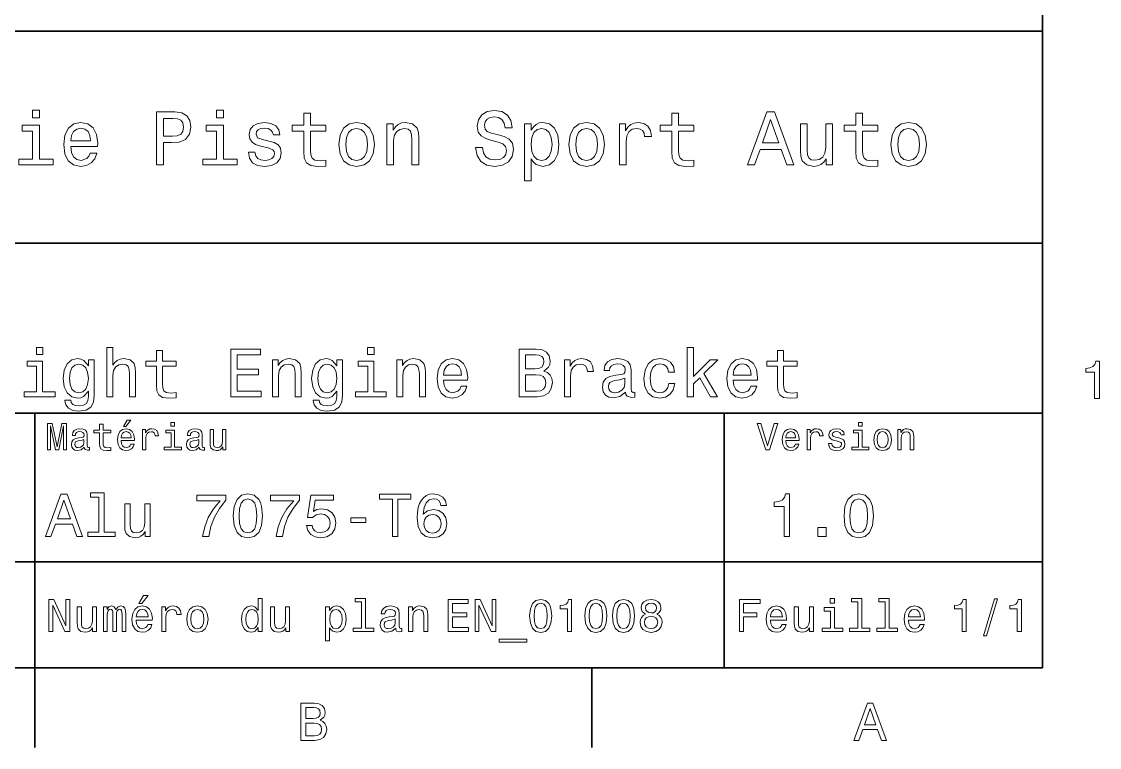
# Model space of a CAD drawing. Extents: x 0 to 420, y 0 to 297.
# Drawn here: x 313.7 to 415.4, y 2.5 to 70.9 of the extents above; entities that cross this region are included whole.
import ezdxf

# ---------------------------------------------------------------- set-up
doc = ezdxf.new("R2010")
doc.units = 0

msp = doc.modelspace()

# ---------------------------------------------------------------- linework, layer by layer
at = {"color": 7, "lineweight": 35}
for p, q in [((410, 10), (410, 287)), ((220, 70), (410, 70)), ((410, 70), (410, 10)), ((285, 50), (410, 50)), ((285, 34), (410, 34)), ((380, 10), (380, 34)), ((285, 20), (410, 20)), ((10, 10), (410, 10)), ((220, 10), (410, 10))]:
    msp.add_line(p, q, dxfattribs=at)
at = {"color": 7, "lineweight": 35, "ltscale": 0.35}
msp.add_line((315, 20), (315, 34), dxfattribs=at)
at = {"color": 7, "lineweight": 35, "ltscale": 0.25}
msp.add_line((315, 10), (315, 20), dxfattribs=at)
at = {"color": 7, "lineweight": 35, "ltscale": 0.1875}
for p, q in [((315, 10), (315, 2.5)), ((367.5, 10), (367.5, 2.5))]:
    msp.add_line(p, q, dxfattribs=at)
at = {"color": 7, "lineweight": 13}
for points in [[(315.439484, 62.554031), (314.76944, 62.554031), (314.76944, 61.833572), (315.439484, 61.833572)], [(326.462524, 57.381123), (327.125366, 57.381123), (327.125366, 59.492073), (327.860229, 59.492073), (328.602295, 59.528095), (329.193085, 59.780258), (329.574921, 60.270172), (329.70462, 60.940201), (329.60376, 61.559795), (329.315552, 62.013687), (328.840057, 62.287464), (328.19165, 62.381123), (326.462524, 62.381123)], [(332.788177, 62.554031), (332.118164, 62.554031), (332.118164, 61.833572), (332.788177, 61.833572)], [(340.353027, 60.579971), (340.353027, 58.64193), (340.39624, 58.015129), (340.597992, 57.582851), (341.001434, 57.330688), (341.685883, 57.244236), (342.43515, 57.280258), (342.43515, 57.827808), (341.887604, 57.78458), (341.390503, 57.842216), (341.123932, 58.022331), (341.008636, 58.324928), (340.98703, 58.75), (340.98703, 60.579971), (342.43515, 60.579971), (342.43515, 61.120316), (340.98703, 61.120316), (340.98703, 62.251438), (340.353027, 62.251438), (340.353027, 61.120316), (339.257935, 61.120316), (339.257935, 60.579971)], [(357.20462, 59.030979), (356.549011, 59.030979), (356.693085, 58.267288), (357.053314, 57.70533), (357.608063, 57.366714), (358.357361, 57.244236), (359.099426, 57.359509), (359.654175, 57.67651), (360.007202, 58.17363), (360.136902, 58.82925), (360.028809, 59.420029), (359.726227, 59.801872), (359.236328, 60.054031), (358.580688, 60.241352), (358.018738, 60.378242), (357.651306, 60.536743), (357.442383, 60.767288), (357.377533, 61.127522), (357.442383, 61.451729), (357.6297, 61.696686), (357.917877, 61.862389), (358.314117, 61.920029), (358.71759, 61.84798), (359.034576, 61.653458), (359.24353, 61.32925), (359.344391, 60.889767), (360, 60.889767), (360, 60.904179), (359.884735, 61.581409), (359.546112, 62.085732), (359.01297, 62.402737), (358.292511, 62.510807), (357.644104, 62.402737), (357.139771, 62.100143), (356.815552, 61.631844), (356.700287, 61.026657), (356.793945, 60.486309), (357.067719, 60.118874), (357.5, 59.873917), (358.09079, 59.6866), (358.674347, 59.520893), (359.113831, 59.362389), (359.380402, 59.131844), (359.47406, 58.757202), (359.387604, 58.375359), (359.164276, 58.087173), (358.825653, 57.907059), (358.386169, 57.849422), (357.896271, 57.928673), (357.521606, 58.159222), (357.283875, 58.533859)], [(375.050415, 60.579971), (375.050415, 58.64193), (375.093658, 58.015129), (375.29538, 57.582851), (375.698853, 57.330688), (376.383301, 57.244236), (377.132568, 57.280258), (377.132568, 57.827808), (376.585022, 57.78458), (376.087891, 57.842216), (375.82132, 58.022331), (375.706055, 58.324928), (375.684448, 58.75), (375.684448, 60.579971), (377.132568, 60.579971), (377.132568, 61.120316), (375.684448, 61.120316), (375.684448, 62.251438), (375.050415, 62.251438), (375.050415, 61.120316), (373.955322, 61.120316), (373.955322, 60.579971)], [(382.175781, 57.381123), (382.838623, 57.381123), (383.364563, 58.850864), (385.360229, 58.850864), (385.886169, 57.381123), (386.563416, 57.381123), (384.733429, 62.388329), (383.998566, 62.388329)], [(392.399109, 60.579971), (392.399109, 58.64193), (392.442352, 58.015129), (392.644073, 57.582851), (393.047546, 57.330688), (393.731995, 57.244236), (394.481262, 57.280258), (394.481262, 57.827808), (393.933716, 57.78458), (393.436584, 57.842216), (393.170013, 58.022331), (393.054749, 58.324928), (393.033142, 58.75), (393.033142, 60.579971), (394.481262, 60.579971), (394.481262, 61.120316), (393.033142, 61.120316), (393.033142, 62.251438), (392.399109, 62.251438), (392.399109, 61.120316), (391.304016, 61.120316), (391.304016, 60.579971)], [(315.417877, 57.914265), (315.417877, 61.120316), (313.789612, 61.120316), (313.789612, 60.579971), (314.783875, 60.579971), (314.783875, 57.914265), (313.48703, 57.914265), (313.48703, 57.381123), (316.729095, 57.381123), (316.729095, 57.914265)], [(318.371765, 59.131844), (320.907776, 59.131844), (320.914978, 59.427231), (320.799713, 60.255764), (320.482697, 60.875359), (319.978394, 61.25), (319.30835, 61.386887), (318.65274, 61.242794), (318.148407, 60.839336), (317.824219, 60.183716), (317.708923, 59.319164), (317.816986, 58.432995), (318.141205, 57.78458), (318.638336, 57.381123), (319.286743, 57.244236), (319.848694, 57.337894), (320.309784, 57.582851), (320.648407, 57.971901), (320.842926, 58.490631), (320.216125, 58.490631), (320.086456, 58.20245), (319.899139, 57.986309), (319.365997, 57.8134), (318.955322, 57.892651), (318.645538, 58.14481), (318.443787, 58.555473), (318.371765, 59.110229)], [(328.011536, 61.76873), (328.443787, 61.725502), (328.760803, 61.588615), (328.94812, 61.336452), (329.01297, 60.940201), (328.940918, 60.522331), (328.746399, 60.270172), (328.414978, 60.140488), (327.96109, 60.104465), (327.125366, 60.104465), (327.125366, 61.76873)], [(332.766571, 57.914265), (332.766571, 61.120316), (331.138336, 61.120316), (331.138336, 60.579971), (332.132568, 60.579971), (332.132568, 57.914265), (330.835724, 57.914265), (330.835724, 57.381123), (334.07782, 57.381123), (334.07782, 57.914265)], [(337.060516, 59.636166), (336.44812, 59.780258), (335.994232, 59.945965), (335.842926, 60.28458), (335.886169, 60.522331), (336.037476, 60.695244), (336.28241, 60.803314), (336.635437, 60.846542), (336.97406, 60.803314), (337.240631, 60.67363), (337.413544, 60.479107), (337.485596, 60.219738), (338.105194, 60.219738), (338.105194, 60.23415), (337.997131, 60.70245), (337.701721, 61.069885), (337.240631, 61.30043), (336.635437, 61.386887), (336.023041, 61.30043), (335.576355, 61.062679), (335.29538, 60.709652), (335.208923, 60.262966), (335.273773, 59.830688), (335.475494, 59.528095), (335.806915, 59.311958), (336.289612, 59.16066), (336.995667, 58.987751), (337.427948, 58.807636), (337.543213, 58.663544), (337.586456, 58.447407), (337.521606, 58.180836), (337.348694, 57.979107), (337.067719, 57.849422), (336.693085, 57.806194), (336.296814, 57.849422), (336.008636, 58.000721), (335.814117, 58.245674), (335.734863, 58.584293), (335.122467, 58.584293), (335.223328, 58.007923), (335.518738, 57.590057), (335.98703, 57.337894), (336.635437, 57.244236), (337.312683, 57.337894), (337.809814, 57.590057), (338.112396, 57.993515), (338.220459, 58.519451), (338.141205, 58.973343), (337.917877, 59.283138), (337.550415, 59.484871)], [(343.65274, 59.311958), (343.768005, 58.432995), (344.099426, 57.78458), (344.625366, 57.381123), (345.331421, 57.244236), (346.030273, 57.381123), (346.556213, 57.777374), (346.887604, 58.425793), (347.010101, 59.311958), (346.887604, 60.190922), (346.556213, 60.846542), (346.030273, 61.242794), (345.331421, 61.386887), (344.625366, 61.242794), (344.099426, 60.839336), (343.768005, 60.190922)], [(348.177246, 57.381123), (348.811249, 57.381123), (348.811249, 59.614552), (348.876099, 60.12608), (349.085022, 60.500717), (349.409241, 60.731266), (349.841492, 60.817722), (350.187317, 60.745674), (350.403473, 60.551151), (350.511536, 60.226944), (350.547546, 59.794666), (350.547546, 57.381123), (351.181549, 57.381123), (351.181549, 59.924351), (351.15274, 60.435879), (351.023071, 60.86095), (350.597992, 61.25), (349.93515, 61.386887), (349.567719, 61.336452), (349.257935, 61.199566), (348.991364, 60.969017), (348.78241, 60.659222), (348.78241, 61.25), (348.177246, 61.25)], [(361.786743, 60.652016), (361.786743, 61.25), (361.15274, 61.25), (361.15274, 55.882565), (361.786743, 55.882565), (361.786743, 57.971901), (362.010101, 57.633286), (362.262268, 57.409943), (362.896271, 57.244236), (363.501465, 57.381123), (363.976959, 57.791786), (364.286743, 58.440201), (364.402039, 59.319164), (364.286743, 60.190922), (363.976959, 60.839336), (363.501465, 61.242794), (362.896271, 61.386887), (362.550446, 61.343658), (362.255066, 61.206772), (362.002899, 60.976223)], [(365.338623, 59.311958), (365.453888, 58.432995), (365.785309, 57.78458), (366.311249, 57.381123), (367.017303, 57.244236), (367.716125, 57.381123), (368.242065, 57.777374), (368.573486, 58.425793), (368.695984, 59.311958), (368.573486, 60.190922), (368.242065, 60.846542), (367.716125, 61.242794), (367.017303, 61.386887), (366.311249, 61.242794), (365.785309, 60.839336), (365.453888, 60.190922)], [(370.100861, 57.381123), (370.734863, 57.381123), (370.734863, 59.592937), (370.799713, 60.12608), (370.994232, 60.507923), (371.311249, 60.738472), (371.736328, 60.817722), (372.053314, 60.767288), (372.291077, 60.623199), (372.435181, 60.378242), (372.485596, 60.046829), (373.126801, 60.046829), (373.040344, 60.630402), (372.802612, 61.048271), (372.406342, 61.30043), (371.865997, 61.386887), (371.498566, 61.32925), (371.181549, 61.185158), (370.900574, 60.940201), (370.677246, 60.608788), (370.677246, 61.25), (370.100861, 61.25)], [(383.595093, 59.463257), (384.365997, 61.667866), (385.136902, 59.463257)], [(390.194519, 61.25), (389.560516, 61.25), (389.560516, 59.016571), (389.488464, 58.497837), (389.279541, 58.123196), (388.955322, 57.892651), (388.530243, 57.820602), (388.19165, 57.878242), (387.975494, 58.051151), (387.853027, 58.346542), (387.824219, 58.764408), (387.824219, 61.25), (387.190186, 61.25), (387.190186, 58.706772), (387.211792, 58.195244), (387.348694, 57.770172), (387.766571, 57.381123), (388.436584, 57.244236), (388.796814, 57.294666), (389.106628, 57.424351), (389.373199, 57.647694), (389.589325, 57.971901), (389.589325, 57.381123), (390.194519, 57.381123)], [(395.698853, 59.311958), (395.814117, 58.432995), (396.145508, 57.78458), (396.671448, 57.381123), (397.377502, 57.244236), (398.076355, 57.381123), (398.602295, 57.777374), (398.933716, 58.425793), (399.056183, 59.311958), (398.933716, 60.190922), (398.602295, 60.846542), (398.076355, 61.242794), (397.377502, 61.386887), (396.671448, 61.242794), (396.145508, 60.839336), (395.814117, 60.190922)], [(318.371765, 59.664986), (318.451019, 60.162102), (318.645538, 60.529537), (318.940918, 60.75288), (319.329956, 60.83213), (319.711823, 60.75288), (320.007202, 60.529537), (320.187317, 60.162102), (320.252167, 59.664986)], [(344.301147, 59.319164), (344.365997, 59.967579), (344.567719, 60.435879), (344.891937, 60.72406), (345.331421, 60.824928), (345.763702, 60.72406), (346.087891, 60.443081), (346.289612, 59.967579), (346.361664, 59.319164), (346.289612, 58.663544), (346.087891, 58.188038), (345.763702, 57.899853), (345.331421, 57.806194), (344.891937, 57.899853), (344.567719, 58.188038), (344.365997, 58.663544)], [(362.788208, 57.8134), (362.363129, 57.907059), (362.053314, 58.195244), (361.858795, 58.663544), (361.793945, 59.319164), (361.858795, 59.967579), (362.053314, 60.435879), (362.363129, 60.716858), (362.788208, 60.817722), (363.177246, 60.716858), (363.48703, 60.428673), (363.68158, 59.960373), (363.753601, 59.319164), (363.68158, 58.67075), (363.48703, 58.195244), (363.177246, 57.907059)], [(365.98703, 59.319164), (366.05188, 59.967579), (366.253601, 60.435879), (366.57782, 60.72406), (367.017303, 60.824928), (367.449585, 60.72406), (367.773773, 60.443081), (367.975525, 59.967579), (368.047546, 59.319164), (367.975525, 58.663544), (367.773773, 58.188038), (367.449585, 57.899853), (367.017303, 57.806194), (366.57782, 57.899853), (366.253601, 58.188038), (366.05188, 58.663544)], [(396.34726, 59.319164), (396.412109, 59.967579), (396.613831, 60.435879), (396.938019, 60.72406), (397.377502, 60.824928), (397.809784, 60.72406), (398.134003, 60.443081), (398.335724, 59.967579), (398.407776, 59.319164), (398.335724, 58.663544), (398.134003, 58.188038), (397.809784, 57.899853), (397.377502, 57.806194), (396.938019, 57.899853), (396.613831, 58.188038), (396.412109, 58.663544)], [(315.742065, 40.185879), (315.139069, 40.185879), (315.139069, 39.537464), (315.742065, 39.537464)], [(321.785309, 35.530258), (322.355927, 35.530258), (322.355927, 37.540344), (322.414276, 38.000721), (322.602325, 38.337894), (322.894104, 38.545387), (323.283142, 38.623199), (323.594391, 38.558357), (323.78891, 38.383286), (323.886169, 38.091499), (323.918579, 37.70245), (323.918579, 35.530258), (324.489197, 35.530258), (324.489197, 37.819164), (324.463257, 38.279537), (324.346558, 38.662102), (323.963989, 39.012245), (323.367432, 39.135445), (323.043243, 39.090057), (322.764404, 38.966858), (322.530975, 38.772331), (322.355927, 38.506485), (322.355927, 40.185879), (321.785309, 40.185879)], [(326.453888, 38.409222), (326.453888, 36.664986), (326.492798, 36.100864), (326.674347, 35.711815), (327.037476, 35.484871), (327.653473, 35.407059), (328.32782, 35.43948), (328.32782, 35.932274), (327.835022, 35.893372), (327.387604, 35.945244), (327.147705, 36.107349), (327.043945, 36.379681), (327.024506, 36.762245), (327.024506, 38.409222), (328.32782, 38.409222), (328.32782, 38.895531), (327.024506, 38.895531), (327.024506, 39.913544), (326.453888, 39.913544), (326.453888, 38.895531), (325.468292, 38.895531), (325.468292, 38.409222)], [(333.476227, 35.530258), (336.329254, 35.530258), (336.329254, 36.074928), (334.072784, 36.074928), (334.072784, 37.598701), (336.082855, 37.598701), (336.082855, 38.136887), (334.072784, 38.136887), (334.072784, 39.485588), (336.277374, 39.485588), (336.277374, 40.030258), (333.476227, 40.030258)], [(346.969757, 40.185879), (346.36673, 40.185879), (346.36673, 39.537464), (346.969757, 39.537464)], [(362.972626, 37.961815), (363.426514, 38.337894), (363.543213, 38.590778), (363.582123, 38.902016), (363.497833, 39.388329), (363.244965, 39.738472), (362.836456, 39.95245), (362.265869, 40.030258), (360.664276, 40.030258), (360.664276, 35.530258), (362.356628, 35.530258), (362.959656, 35.621037), (363.407074, 35.886887), (363.685883, 36.308357), (363.783142, 36.87896), (363.724792, 37.261528), (363.569153, 37.57925), (363.316284, 37.812679)], [(376.511536, 35.530258), (377.082153, 35.530258), (377.082153, 36.755764), (377.67868, 37.332851), (378.703186, 35.530258), (379.345093, 35.530258), (378.067719, 37.728386), (379.377533, 39.012245), (378.657776, 39.012245), (377.082153, 37.443081), (377.082153, 40.185879), (376.511536, 40.185879)], [(385.005768, 38.409222), (385.005768, 36.664986), (385.044678, 36.100864), (385.226227, 35.711815), (385.589355, 35.484871), (386.205322, 35.407059), (386.8797, 35.43948), (386.8797, 35.932274), (386.386902, 35.893372), (385.939484, 35.945244), (385.699585, 36.107349), (385.595825, 36.379681), (385.576355, 36.762245), (385.576355, 38.409222), (386.8797, 38.409222), (386.8797, 38.895531), (385.576355, 38.895531), (385.576355, 39.913544), (385.005768, 39.913544), (385.005768, 38.895531), (384.020172, 38.895531), (384.020172, 38.409222)], [(315.722626, 36.010086), (315.722626, 38.895531), (314.257202, 38.895531), (314.257202, 38.409222), (315.152039, 38.409222), (315.152039, 36.010086), (313.984863, 36.010086), (313.984863, 35.530258), (316.90274, 35.530258), (316.90274, 36.010086)], [(320.592224, 35.685879), (320.592224, 39.012245), (320.047546, 39.012245), (320.047546, 38.448124), (319.600159, 38.960373), (319.32782, 39.090057), (319.023071, 39.135445), (318.471893, 39.005764), (318.043945, 38.642651), (317.765137, 38.059078), (317.667877, 37.274494), (317.765137, 36.483429), (318.043945, 35.899857), (318.471893, 35.530258), (319.023071, 35.407059), (319.33429, 35.45245), (319.593658, 35.569164), (320.047546, 36.061958), (320.047546, 35.569164), (319.995697, 35.180115), (319.853027, 34.901295), (319.580688, 34.739193), (319.172211, 34.680836), (318.815582, 34.719738), (318.562683, 34.817001), (318.413544, 34.985588), (318.368164, 35.212536), (317.817017, 35.212536), (317.817017, 35.1866), (317.901306, 34.771614), (318.160675, 34.460373), (318.575653, 34.259365), (319.139771, 34.188038), (319.814117, 34.285301), (320.261536, 34.557636), (320.514404, 35.030979)], [(318.257935, 37.274494), (318.316284, 37.851585), (318.491364, 38.279537), (318.763702, 38.532421), (319.126801, 38.623199), (319.509369, 38.532421), (319.794678, 38.279537), (319.969757, 37.851585), (320.034576, 37.274494), (319.969757, 36.684437), (319.794678, 36.262966), (319.509369, 36.003601), (319.126801, 35.919308), (318.763702, 36.003601), (318.491364, 36.262966), (318.316284, 36.690922)], [(337.399139, 35.530258), (337.969757, 35.530258), (337.969757, 37.540344), (338.028107, 38.000721), (338.216156, 38.337894), (338.507935, 38.545387), (338.896973, 38.623199), (339.208221, 38.558357), (339.40274, 38.383286), (339.5, 38.091499), (339.53244, 37.70245), (339.53244, 35.530258), (340.103027, 35.530258), (340.103027, 37.819164), (340.077087, 38.279537), (339.960388, 38.662102), (339.57782, 39.012245), (338.981262, 39.135445), (338.650574, 39.090057), (338.371765, 38.966858), (338.131836, 38.759365), (337.943817, 38.480545), (337.943817, 39.012245), (337.399139, 39.012245)], [(344.01297, 35.685879), (344.01297, 39.012245), (343.468292, 39.012245), (343.468292, 38.448124), (343.020905, 38.960373), (342.748566, 39.090057), (342.443817, 39.135445), (341.892639, 39.005764), (341.464691, 38.642651), (341.185883, 38.059078), (341.088623, 37.274494), (341.185883, 36.483429), (341.464691, 35.899857), (341.892639, 35.530258), (342.443817, 35.407059), (342.755035, 35.45245), (343.014404, 35.569164), (343.468292, 36.061958), (343.468292, 35.569164), (343.416443, 35.180115), (343.273773, 34.901295), (343.001434, 34.739193), (342.592957, 34.680836), (342.236328, 34.719738), (341.983429, 34.817001), (341.83429, 34.985588), (341.78891, 35.212536), (341.237762, 35.212536), (341.237762, 35.1866), (341.322052, 34.771614), (341.581421, 34.460373), (341.996399, 34.259365), (342.560516, 34.188038), (343.234863, 34.285301), (343.682281, 34.557636), (343.935181, 35.030979)], [(341.67868, 37.274494), (341.73703, 37.851585), (341.912109, 38.279537), (342.184448, 38.532421), (342.547546, 38.623199), (342.930115, 38.532421), (343.215424, 38.279537), (343.390503, 37.851585), (343.455322, 37.274494), (343.390503, 36.684437), (343.215424, 36.262966), (342.930115, 36.003601), (342.547546, 35.919308), (342.184448, 36.003601), (341.912109, 36.262966), (341.73703, 36.690922)], [(346.950287, 36.010086), (346.950287, 38.895531), (345.484863, 38.895531), (345.484863, 38.409222), (346.3797, 38.409222), (346.3797, 36.010086), (345.212524, 36.010086), (345.212524, 35.530258), (348.130402, 35.530258), (348.130402, 36.010086)], [(349.109497, 35.530258), (349.680115, 35.530258), (349.680115, 37.540344), (349.738464, 38.000721), (349.926514, 38.337894), (350.218292, 38.545387), (350.607361, 38.623199), (350.918579, 38.558357), (351.113129, 38.383286), (351.210388, 38.091499), (351.242798, 37.70245), (351.242798, 35.530258), (351.813416, 35.530258), (351.813416, 37.819164), (351.787476, 38.279537), (351.670746, 38.662102), (351.288177, 39.012245), (350.69165, 39.135445), (350.360962, 39.090057), (350.082153, 38.966858), (349.842224, 38.759365), (349.654175, 38.480545), (349.654175, 39.012245), (349.109497, 39.012245)], [(353.512268, 37.105907), (355.794678, 37.105907), (355.801147, 37.371758), (355.697418, 38.117435), (355.412109, 38.675072), (354.958221, 39.012245), (354.355194, 39.135445), (353.765137, 39.005764), (353.311249, 38.642651), (353.01947, 38.052593), (352.91571, 37.274494), (353.01297, 36.476944), (353.304749, 35.893372), (353.752167, 35.530258), (354.335754, 35.407059), (354.841492, 35.491352), (355.2565, 35.711815), (355.561249, 36.061958), (355.736328, 36.528816), (355.17218, 36.528816), (355.055481, 36.269451), (354.886902, 36.074928), (354.407074, 35.919308), (354.037476, 35.990631), (353.758636, 36.217579), (353.577087, 36.587173), (353.512268, 37.086452)], [(353.512268, 37.585735), (353.583588, 38.033138), (353.758636, 38.363831), (354.024506, 38.564842), (354.374634, 38.636166), (354.718292, 38.564842), (354.984161, 38.363831), (355.14624, 38.033138), (355.20462, 37.585735)], [(362.142639, 38.162823), (361.260803, 38.162823), (361.260803, 39.492073), (362.194519, 39.492073), (362.544678, 39.453171), (362.791077, 39.336452), (362.940216, 39.135445), (362.992065, 38.837173), (362.933716, 38.538902), (362.778107, 38.331409), (362.512238, 38.201729)], [(364.937317, 35.530258), (365.507935, 35.530258), (365.507935, 37.520893), (365.566284, 38.000721), (365.741364, 38.344379), (366.026672, 38.551872), (366.40921, 38.623199), (366.694519, 38.577808), (366.908508, 38.448124), (367.038177, 38.227665), (367.083588, 37.929394), (367.660675, 37.929394), (367.582855, 38.454609), (367.368866, 38.830692), (367.012238, 39.057636), (366.52594, 39.135445), (366.195251, 39.083572), (365.909943, 38.953888), (365.657074, 38.733429), (365.456055, 38.435158), (365.456055, 39.012245), (364.937317, 39.012245)], [(370.695251, 35.98415), (370.695251, 35.964695), (370.727661, 35.744236), (370.824921, 35.588615), (371.233429, 35.465416), (371.551147, 35.517288), (371.551147, 35.958214), (371.414978, 35.938759), (371.233429, 36.023052), (371.201019, 36.282421), (371.201019, 38.085014), (371.123199, 38.545387), (370.89624, 38.869595), (370.500732, 39.064121), (369.943085, 39.135445), (369.398407, 39.057636), (368.996399, 38.837173), (368.74353, 38.493515), (368.65921, 38.039623), (368.65921, 38.000721), (369.171478, 38.000721), (369.216858, 38.273052), (369.359497, 38.467579), (369.592957, 38.584293), (369.923645, 38.629681), (370.241364, 38.59726), (370.468292, 38.5), (370.604462, 38.331409), (370.649841, 38.09798), (370.623932, 37.825645), (370.520172, 37.68948), (370.260803, 37.624638), (369.774506, 37.572765), (369.216858, 37.456051), (368.82132, 37.248558), (368.587891, 36.924351), (368.516571, 36.444523), (368.581421, 36.016571), (368.78241, 35.698845), (369.106628, 35.497837), (369.554047, 35.426514), (370.157074, 35.562679)], [(374.747833, 37.858067), (375.311951, 37.858067), (375.195251, 38.376801), (374.916443, 38.785301), (374.481995, 39.038185), (373.917877, 39.135445), (373.29538, 39.005764), (372.822052, 38.642651), (372.523773, 38.052593), (372.420044, 37.261528), (372.517303, 36.476944), (372.809082, 35.893372), (373.26944, 35.530258), (373.898407, 35.407059), (374.456055, 35.504322), (374.890503, 35.776657), (375.188751, 36.204609), (375.318451, 36.775215), (374.773773, 36.775215), (374.676514, 36.412102), (374.494965, 36.139767), (374.235596, 35.97118), (373.917877, 35.919308), (373.522339, 36.003601), (373.23703, 36.262966), (373.061951, 36.684437), (373.003601, 37.280979), (373.061951, 37.864552), (373.24353, 38.286022), (373.535309, 38.545387), (373.917877, 38.636166), (374.255035, 38.577808), (374.507935, 38.428673), (374.676514, 38.182274)], [(380.836456, 37.105907), (383.118896, 37.105907), (383.125366, 37.371758), (383.021606, 38.117435), (382.736328, 38.675072), (382.28241, 39.012245), (381.679382, 39.135445), (381.089355, 39.005764), (380.635437, 38.642651), (380.343658, 38.052593), (380.239929, 37.274494), (380.337189, 36.476944), (380.628967, 35.893372), (381.076355, 35.530258), (381.659943, 35.407059), (382.16571, 35.491352), (382.580688, 35.711815), (382.885437, 36.061958), (383.060516, 36.528816), (382.496399, 36.528816), (382.3797, 36.269451), (382.21109, 36.074928), (381.731262, 35.919308), (381.361664, 35.990631), (381.082855, 36.217579), (380.901306, 36.587173), (380.836456, 37.086452)], [(380.836456, 37.585735), (380.907776, 38.033138), (381.082855, 38.363831), (381.348694, 38.564842), (381.698853, 38.636166), (382.042511, 38.564842), (382.30835, 38.363831), (382.470459, 38.033138), (382.528809, 37.585735)], [(414.909241, 35.366787), (415.368164, 35.366787), (415.368164, 38.892002), (415.025208, 38.892002), (414.934448, 38.584366), (414.752899, 38.377594), (414.475525, 38.256557), (414.092224, 38.216209), (414.092224, 37.858143), (414.909241, 37.858143)], [(362.285309, 36.068443), (361.260803, 36.068443), (361.260803, 37.618156), (362.226959, 37.618156), (362.635437, 37.572765), (362.927246, 37.4366), (363.102295, 37.203171), (363.160675, 36.865993), (363.102295, 36.509365), (362.940216, 36.262966), (362.667877, 36.113831)], [(370.630402, 36.749279), (370.552582, 36.412102), (370.345093, 36.152737), (370.033875, 35.98415), (369.651306, 35.925793), (369.404907, 35.958214), (369.229828, 36.061958), (369.119598, 36.243515), (369.087189, 36.496395), (369.113098, 36.723343), (369.216858, 36.885445), (369.631836, 37.067001), (370.157074, 37.14481), (370.630402, 37.30043)], [(316.183716, 30.530979), (316.46109, 30.530979), (316.46109, 32.80043), (316.929382, 30.530979), (317.239197, 30.530979), (317.703888, 32.80043), (317.703888, 30.530979), (317.984863, 30.530979), (317.984863, 33.030979), (317.54538, 33.030979), (317.08429, 30.826368), (316.626801, 33.030979), (316.183716, 33.030979)], [(319.656342, 30.78314), (319.656342, 30.772333), (319.674347, 30.649855), (319.728394, 30.5634), (319.955322, 30.494957), (320.131836, 30.523775), (320.131836, 30.768732), (320.056183, 30.757925), (319.955322, 30.804754), (319.937317, 30.948847), (319.937317, 31.950287), (319.894104, 32.206051), (319.768005, 32.386166), (319.548279, 32.494236), (319.238464, 32.533859), (318.935883, 32.490635), (318.712524, 32.368156), (318.572052, 32.177231), (318.525208, 31.925072), (318.525208, 31.903458), (318.809784, 31.903458), (318.835022, 32.054756), (318.914276, 32.162823), (319.043945, 32.227665), (319.227661, 32.25288), (319.404175, 32.234871), (319.530273, 32.180836), (319.605896, 32.087173), (319.631134, 31.957493), (319.61673, 31.806194), (319.559082, 31.730547), (319.414978, 31.694523), (319.144806, 31.665705), (318.835022, 31.600864), (318.615265, 31.48559), (318.485596, 31.305475), (318.445953, 31.038904), (318.481995, 30.801151), (318.593658, 30.62464), (318.773773, 30.512968), (319.022339, 30.473343), (319.357361, 30.54899)], [(321.100861, 32.130402), (321.100861, 31.161383), (321.122467, 30.847982), (321.223328, 30.631844), (321.425079, 30.505762), (321.767303, 30.462536), (322.141937, 30.480547), (322.141937, 30.754322), (321.868164, 30.732708), (321.619598, 30.761526), (321.486298, 30.851583), (321.42868, 31.002882), (321.417877, 31.215418), (321.417877, 32.130402), (322.141937, 32.130402), (322.141937, 32.400574), (321.417877, 32.400574), (321.417877, 32.966137), (321.100861, 32.966137), (321.100861, 32.400574), (320.553314, 32.400574), (320.553314, 32.130402)], [(323.121765, 31.40634), (324.389771, 31.40634), (324.393372, 31.554033), (324.335724, 31.9683), (324.177246, 32.278099), (323.925079, 32.465416), (323.590057, 32.533859), (323.262238, 32.461815), (323.010101, 32.260086), (322.847992, 31.932276), (322.790344, 31.5), (322.844391, 31.056915), (323.00647, 30.732708), (323.255035, 30.530979), (323.579254, 30.462536), (323.860229, 30.509365), (324.09079, 30.631844), (324.260101, 30.826368), (324.357361, 31.085733), (324.043945, 31.085733), (323.979095, 30.941643), (323.885437, 30.833572), (323.618866, 30.747118), (323.413544, 30.786743), (323.258636, 30.912823), (323.157776, 31.118155), (323.121765, 31.395533)], [(323.341492, 32.728386), (323.554047, 32.728386), (324.054749, 33.340778), (323.701721, 33.340778)], [(325.131836, 30.530979), (325.448853, 30.530979), (325.448853, 31.636887), (325.481262, 31.903458), (325.578522, 32.094379), (325.73703, 32.209652), (325.949554, 32.249279), (326.108063, 32.224064), (326.226959, 32.152016), (326.298981, 32.029537), (326.324219, 31.863832), (326.644806, 31.863832), (326.601593, 32.155621), (326.482697, 32.364552), (326.284576, 32.490635), (326.014404, 32.533859), (325.830688, 32.505043), (325.67218, 32.432995), (325.531708, 32.310516), (325.420044, 32.144814), (325.420044, 32.465416), (325.131836, 32.465416)], [(328.161377, 33.117435), (327.826355, 33.117435), (327.826355, 32.757202), (328.161377, 32.757202)], [(330.499268, 30.78314), (330.499268, 30.772333), (330.517303, 30.649855), (330.57132, 30.5634), (330.798279, 30.494957), (330.974792, 30.523775), (330.974792, 30.768732), (330.899139, 30.757925), (330.798279, 30.804754), (330.780273, 30.948847), (330.780273, 31.950287), (330.73703, 32.206051), (330.610962, 32.386166), (330.391205, 32.494236), (330.081421, 32.533859), (329.778809, 32.490635), (329.555481, 32.368156), (329.414978, 32.177231), (329.368164, 31.925072), (329.368164, 31.903458), (329.65274, 31.903458), (329.677948, 32.054756), (329.757202, 32.162823), (329.886902, 32.227665), (330.070618, 32.25288), (330.247131, 32.234871), (330.373199, 32.180836), (330.448853, 32.087173), (330.47406, 31.957493), (330.459656, 31.806194), (330.402008, 31.730547), (330.257935, 31.694523), (329.987762, 31.665705), (329.677948, 31.600864), (329.458221, 31.48559), (329.328522, 31.305475), (329.28891, 31.038904), (329.324921, 30.801151), (329.436584, 30.62464), (329.616699, 30.512968), (329.865265, 30.473343), (330.200287, 30.54899)], [(384.71109, 33.03458), (384.08429, 30.905619), (383.439484, 33.03458), (383.09726, 33.03458), (383.904175, 30.530979), (384.264404, 30.530979), (385.053314, 33.03458)], [(385.784576, 31.40634), (387.052582, 31.40634), (387.056183, 31.554033), (386.998566, 31.9683), (386.840057, 32.278099), (386.587891, 32.465416), (386.252869, 32.533859), (385.925079, 32.461815), (385.672913, 32.260086), (385.510803, 31.932276), (385.453156, 31.5), (385.507202, 31.056915), (385.669312, 30.732708), (385.917877, 30.530979), (386.242065, 30.462536), (386.523041, 30.509365), (386.753601, 30.631844), (386.922913, 30.826368), (387.020172, 31.085733), (386.706787, 31.085733), (386.641937, 30.941643), (386.548279, 30.833572), (386.281708, 30.747118), (386.076355, 30.786743), (385.921478, 30.912823), (385.820618, 31.118155), (385.784576, 31.395533)], [(387.794678, 30.530979), (388.111664, 30.530979), (388.111664, 31.636887), (388.144104, 31.903458), (388.241364, 32.094379), (388.399841, 32.209652), (388.612396, 32.249279), (388.770905, 32.224064), (388.889771, 32.152016), (388.961823, 32.029537), (388.98703, 31.863832), (389.307648, 31.863832), (389.264404, 32.155621), (389.145538, 32.364552), (388.947418, 32.490635), (388.677246, 32.533859), (388.49353, 32.505043), (388.335022, 32.432995), (388.194519, 32.310516), (388.082855, 32.144814), (388.082855, 32.465416), (387.794678, 32.465416)], [(390.791779, 31.658501), (390.485596, 31.730547), (390.258636, 31.8134), (390.182983, 31.982708), (390.20462, 32.101585), (390.280273, 32.188038), (390.40274, 32.242073), (390.579254, 32.263687), (390.748566, 32.242073), (390.881836, 32.177231), (390.968292, 32.079971), (391.004333, 31.950287), (391.314117, 31.950287), (391.314117, 31.957493), (391.260101, 32.191643), (391.112396, 32.375359), (390.881836, 32.490635), (390.579254, 32.533859), (390.273041, 32.490635), (390.049713, 32.371758), (389.90921, 32.195244), (389.865997, 31.971901), (389.898407, 31.755764), (389.999268, 31.604465), (390.164978, 31.496397), (390.406342, 31.420748), (390.759369, 31.334293), (390.975494, 31.244236), (391.033142, 31.17219), (391.054749, 31.064121), (391.022339, 30.930836), (390.935883, 30.829971), (390.79538, 30.765129), (390.608063, 30.743515), (390.409943, 30.765129), (390.265839, 30.840778), (390.168579, 30.963255), (390.128967, 31.132565), (389.822754, 31.132565), (389.873199, 30.844379), (390.020905, 30.635447), (390.255035, 30.509365), (390.579254, 30.462536), (390.917877, 30.509365), (391.166412, 30.635447), (391.317719, 30.837175), (391.371765, 31.100143), (391.332123, 31.327089), (391.220459, 31.481987), (391.036743, 31.582851)], [(392.992798, 33.117435), (392.657776, 33.117435), (392.657776, 32.757202), (392.992798, 32.757202)], [(394.087891, 31.496397), (394.145538, 31.056915), (394.311249, 30.732708), (394.574219, 30.530979), (394.927246, 30.462536), (395.276672, 30.530979), (395.539612, 30.729107), (395.705322, 31.053314), (395.766571, 31.496397), (395.705322, 31.935879), (395.539612, 32.263687), (395.276672, 32.461815), (394.927246, 32.533859), (394.574219, 32.461815), (394.311249, 32.260086), (394.145538, 31.935879)], [(396.350159, 30.530979), (396.667145, 30.530979), (396.667145, 31.647694), (396.699554, 31.903458), (396.804047, 32.090778), (396.966125, 32.206051), (397.182281, 32.249279), (397.355194, 32.213257), (397.463257, 32.115993), (397.517303, 31.95389), (397.535309, 31.737751), (397.535309, 30.530979), (397.852295, 30.530979), (397.852295, 31.802593), (397.837891, 32.058357), (397.773041, 32.270893), (397.560516, 32.465416), (397.229095, 32.533859), (397.04538, 32.508644), (396.890503, 32.440201), (396.757202, 32.324928), (396.65274, 32.170029), (396.65274, 32.465416), (396.350159, 32.465416)], [(319.620331, 31.208212), (319.577087, 31.020893), (319.461823, 30.876801), (319.28891, 30.78314), (319.076355, 30.750719), (318.939484, 30.768732), (318.842224, 30.826368), (318.780975, 30.927233), (318.76297, 31.067722), (318.777374, 31.193804), (318.835022, 31.283861), (319.065552, 31.384726), (319.357361, 31.427954), (319.620331, 31.514408)], [(323.121765, 31.672911), (323.161377, 31.921469), (323.258636, 32.105186), (323.406342, 32.216858), (323.600861, 32.256485), (323.791779, 32.216858), (323.939484, 32.105186), (324.029541, 31.921469), (324.061951, 31.672911)], [(328.150574, 30.79755), (328.150574, 32.400574), (327.336456, 32.400574), (327.336456, 32.130402), (327.833588, 32.130402), (327.833588, 30.79755), (327.18515, 30.79755), (327.18515, 30.530979), (328.806183, 30.530979), (328.806183, 30.79755)], [(330.463257, 31.208212), (330.420044, 31.020893), (330.304749, 30.876801), (330.131836, 30.78314), (329.919312, 30.750719), (329.78241, 30.768732), (329.68515, 30.826368), (329.623932, 30.927233), (329.605896, 31.067722), (329.620331, 31.193804), (329.677948, 31.283861), (329.908508, 31.384726), (330.200287, 31.427954), (330.463257, 31.514408)], [(333.010071, 32.465416), (332.693085, 32.465416), (332.693085, 31.348703), (332.657074, 31.089336), (332.552582, 30.902016), (332.390503, 30.786743), (332.177948, 30.750719), (332.008636, 30.779539), (331.900574, 30.865993), (331.839325, 31.013687), (331.824921, 31.222622), (331.824921, 32.465416), (331.507935, 32.465416), (331.507935, 31.193804), (331.518738, 30.93804), (331.587189, 30.725504), (331.796112, 30.530979), (332.131134, 30.462536), (332.311249, 30.487751), (332.466125, 30.552593), (332.599426, 30.664265), (332.707489, 30.826368), (332.707489, 30.530979), (333.010071, 30.530979)], [(385.784576, 31.672911), (385.824219, 31.921469), (385.921478, 32.105186), (386.069153, 32.216858), (386.263702, 32.256485), (386.45462, 32.216858), (386.602295, 32.105186), (386.692352, 31.921469), (386.724792, 31.672911)], [(392.981995, 30.79755), (392.981995, 32.400574), (392.167877, 32.400574), (392.167877, 32.130402), (392.664978, 32.130402), (392.664978, 30.79755), (392.016571, 30.79755), (392.016571, 30.530979), (393.637604, 30.530979), (393.637604, 30.79755)], [(394.412109, 31.5), (394.444519, 31.824207), (394.54538, 32.058357), (394.707489, 32.20245), (394.927246, 32.25288), (395.143372, 32.20245), (395.305481, 32.061958), (395.406342, 31.824207), (395.442352, 31.5), (395.406342, 31.17219), (395.305481, 30.934437), (395.143372, 30.790344), (394.927246, 30.743515), (394.707489, 30.790344), (394.54538, 30.934437), (394.444519, 31.17219)], [(321.020172, 26.072046), (321.020172, 22.786745), (319.976959, 22.786745), (319.976959, 22.360231), (322.56485, 22.360231), (322.56485, 22.786745), (321.527374, 22.786745), (321.527374, 26.49856), (320.224792, 26.49856), (320.224792, 26.072046)], [(315.982697, 22.360231), (316.51297, 22.360231), (316.933716, 23.536024), (318.530273, 23.536024), (318.951019, 22.360231), (319.492798, 22.360231), (318.028809, 26.365995), (317.440918, 26.365995)], [(317.118164, 24.025938), (317.734863, 25.789627), (318.351593, 24.025938)], [(325.867432, 25.455332), (325.360229, 25.455332), (325.360229, 23.668589), (325.302582, 23.253603), (325.135437, 22.953892), (324.876068, 22.769453), (324.536011, 22.711817), (324.265137, 22.757925), (324.092224, 22.896254), (323.994232, 23.132566), (323.971191, 23.46686), (323.971191, 25.455332), (323.463989, 25.455332), (323.463989, 23.42075), (323.481262, 23.011528), (323.59079, 22.671471), (323.925079, 22.360231), (324.46109, 22.250721), (324.749268, 22.291067), (324.997131, 22.394814), (325.210388, 22.573488), (325.383301, 22.832853), (325.383301, 22.360231), (325.867432, 22.360231)], [(330.812683, 22.360231), (331.394806, 22.360231), (331.585022, 23.311239), (331.919312, 24.198849), (332.391937, 25.023056), (333.008636, 25.795389), (333.008636, 26.273777), (330.265137, 26.273777), (330.265137, 25.749281), (332.455322, 25.749281), (331.82132, 24.971182), (331.342926, 24.158503), (331.008636, 23.293949)], [(333.694519, 24.314121), (333.780975, 23.409224), (334.05188, 22.763689), (334.484161, 22.371759), (335.083588, 22.244957), (335.677246, 22.371759), (336.109497, 22.763689), (336.374634, 23.409224), (336.466858, 24.314121), (336.374634, 25.213257), (336.265137, 25.570606), (336.109497, 25.864553), (335.677246, 26.256485), (335.083588, 26.38905), (334.484161, 26.256485), (334.05188, 25.858791), (333.780975, 25.213257)], [(334.247833, 24.314121), (334.293945, 25.011528), (334.438049, 25.51297), (334.697418, 25.806917), (335.083588, 25.910664), (335.463989, 25.806917), (335.723328, 25.51297), (335.867432, 25.011528), (335.913544, 24.314121), (335.867432, 23.610952), (335.723328, 23.10951), (335.463989, 22.815563), (335.083588, 22.717581), (334.697418, 22.815563), (334.438049, 23.10951), (334.293945, 23.610952)], [(337.752167, 22.360231), (338.33429, 22.360231), (338.524506, 23.311239), (338.858795, 24.198849), (339.331421, 25.023056), (339.94812, 25.795389), (339.94812, 26.273777), (337.20462, 26.273777), (337.20462, 25.749281), (339.394806, 25.749281), (338.760803, 24.971182), (338.28241, 24.158503), (337.94812, 23.293949)], [(340.593658, 23.40346), (340.720459, 22.930836), (341.002869, 22.56196), (341.417877, 22.331413), (341.94812, 22.244957), (342.530273, 22.348703), (342.985596, 22.631124), (343.273773, 23.080692), (343.38327, 23.657061), (343.285309, 24.193085), (343.008636, 24.613834), (342.576355, 24.884727), (342.017303, 24.98271), (341.585022, 24.913546), (341.250732, 24.723343), (341.412109, 25.801153), (343.164276, 25.801153), (343.164276, 26.273777), (341.02594, 26.273777), (340.708923, 24.152739), (341.170013, 24.152739), (341.504333, 24.423632), (341.930847, 24.521614), (342.299713, 24.458214), (342.582123, 24.273777), (342.760803, 23.991356), (342.824219, 23.628242), (342.760803, 23.265131), (342.576355, 22.98271), (342.293945, 22.804035), (341.930847, 22.740635), (341.625366, 22.780981), (341.389038, 22.913546), (341.216125, 23.121038), (341.129669, 23.40346)], [(348.697388, 22.360231), (349.227661, 22.360231), (349.227661, 25.876081), (350.438049, 25.876081), (350.438049, 26.360231), (347.481262, 26.360231), (347.481262, 25.876081), (348.697388, 25.876081)], [(353.815552, 25.282421), (353.706055, 25.749281), (353.452454, 26.095102), (353.060516, 26.314121), (352.553314, 26.38905), (352.213257, 26.348703), (351.919312, 26.239193), (351.659943, 26.06052), (351.440918, 25.806917), (351.268005, 25.489914), (351.141205, 25.103746), (351.060516, 24.648417), (351.037476, 24.135448), (351.129669, 23.317003), (351.412109, 22.723343), (351.867432, 22.365995), (352.489899, 22.244957), (353.048981, 22.348703), (353.475494, 22.619596), (353.752167, 23.04611), (353.850128, 23.587896), (353.752167, 24.135448), (353.48703, 24.556196), (353.07782, 24.821327), (352.570618, 24.913546), (352.023041, 24.798271), (351.613831, 24.469742), (351.700287, 25.103746), (351.884735, 25.559078), (352.167145, 25.829971), (352.559082, 25.922192), (352.84726, 25.876081), (353.066284, 25.755043), (353.210388, 25.553314), (353.285309, 25.282421)], [(385.631134, 22.360231), (386.155609, 22.360231), (386.155609, 26.38905), (385.763702, 26.38905), (385.659943, 26.037464), (385.452454, 25.801153), (385.135437, 25.662825), (384.697418, 25.616714), (384.697418, 25.207493), (385.631134, 25.207493)], [(391.285309, 24.314121), (391.371765, 23.409224), (391.642639, 22.763689), (392.074921, 22.371759), (392.674347, 22.244957), (393.268005, 22.371759), (393.700287, 22.763689), (393.965424, 23.409224), (394.057648, 24.314121), (393.965424, 25.213257), (393.855896, 25.570606), (393.700287, 25.864553), (393.268005, 26.256485), (392.674347, 26.38905), (392.074921, 26.256485), (391.642639, 25.858791), (391.371765, 25.213257)], [(391.838623, 24.314121), (391.884735, 25.011528), (392.028809, 25.51297), (392.288177, 25.806917), (392.674347, 25.910664), (393.054749, 25.806917), (393.314117, 25.51297), (393.458221, 25.011528), (393.504333, 24.314121), (393.458221, 23.610952), (393.314117, 23.10951), (393.054749, 22.815563), (392.674347, 22.717581), (392.288177, 22.815563), (392.028809, 23.10951), (391.884735, 23.610952)], [(353.291077, 23.582134), (353.227661, 23.219021), (353.066284, 22.942364), (352.806915, 22.757925), (352.484131, 22.700289), (352.144104, 22.757925), (351.884735, 22.9366), (351.71759, 23.213257), (351.66571, 23.57637), (351.723328, 23.933718), (351.884735, 24.204613), (352.149841, 24.377522), (352.507202, 24.440924), (352.818451, 24.377522), (353.066284, 24.210375), (353.227661, 23.939482)], [(344.79538, 23.680117), (346.190186, 23.680117), (346.190186, 24.135448), (344.79538, 24.135448)], [(388.806915, 22.360231), (389.602295, 22.360231), (389.602295, 23.219021), (388.806915, 23.219021)], [(316.315552, 13.428675), (316.674347, 13.428675), (316.674347, 15.888329), (317.824219, 13.428675), (318.286743, 13.428675), (318.286743, 16.428675), (317.923645, 16.428675), (317.923645, 13.969021), (316.786743, 16.428675), (316.315552, 16.428675)], [(324.809814, 16.065563), (325.06485, 16.065563), (325.66571, 16.800432), (325.242065, 16.800432)], [(336.048981, 13.787464), (336.048981, 13.428675), (336.429382, 13.428675), (336.429382, 16.532421), (336.053314, 16.532421), (336.053314, 15.395534), (335.763702, 15.724064), (335.586456, 15.801874), (335.383301, 15.832133), (335.015839, 15.745678), (334.73056, 15.503603), (334.544678, 15.114553), (334.479828, 14.591499), (334.544678, 14.068444), (334.73056, 13.675073), (335.015839, 13.428675), (335.383301, 13.346542), (335.586456, 13.376801), (335.768005, 13.454611)], [(345.788177, 16.212536), (345.788177, 13.748559), (345.005768, 13.748559), (345.005768, 13.428675), (346.946686, 13.428675), (346.946686, 13.748559), (346.168579, 13.748559), (346.168579, 16.532421), (345.19165, 16.532421), (345.19165, 16.212536)], [(353.972626, 13.428675), (355.874634, 13.428675), (355.874634, 13.791787), (354.370331, 13.791787), (354.370331, 14.807637), (355.710388, 14.807637), (355.710388, 15.166427), (354.370331, 15.166427), (354.370331, 16.065563), (355.840057, 16.065563), (355.840057, 16.428675), (353.972626, 16.428675)], [(356.497131, 13.428675), (356.855927, 13.428675), (356.855927, 15.888329), (358.005768, 13.428675), (358.468292, 13.428675), (358.468292, 16.428675), (358.105194, 16.428675), (358.105194, 13.969021), (356.968292, 16.428675), (356.497131, 16.428675)], [(361.645538, 14.894093), (361.710388, 14.215418), (361.913544, 13.731268), (362.237762, 13.43732), (362.687317, 13.342219), (363.132568, 13.43732), (363.456787, 13.731268), (363.655609, 14.215418), (363.724792, 14.894093), (363.655609, 15.568444), (363.573486, 15.836456), (363.456787, 16.056917), (363.132568, 16.350864), (362.687317, 16.450289), (362.237762, 16.350864), (361.913544, 16.052593), (361.710388, 15.568444)], [(365.211823, 13.428675), (365.605194, 13.428675), (365.605194, 16.450289), (365.311249, 16.450289), (365.233429, 16.1866), (365.07782, 16.009367), (364.840057, 15.905621), (364.511536, 15.871038), (364.511536, 15.564121), (365.211823, 15.564121)], [(366.850159, 14.894093), (366.914978, 14.215418), (367.118164, 13.731268), (367.442383, 13.43732), (367.891937, 13.342219), (368.337189, 13.43732), (368.661377, 13.731268), (368.860229, 14.215418), (368.929413, 14.894093), (368.860229, 15.568444), (368.778107, 15.836456), (368.661377, 16.056917), (368.337189, 16.350864), (367.891937, 16.450289), (367.442383, 16.350864), (367.118164, 16.052593), (366.914978, 15.568444)], [(369.452454, 14.894093), (369.517303, 14.215418), (369.720459, 13.731268), (370.044678, 13.43732), (370.494232, 13.342219), (370.939484, 13.43732), (371.263702, 13.731268), (371.462524, 14.215418), (371.531708, 14.894093), (371.462524, 15.568444), (371.380402, 15.836456), (371.263702, 16.056917), (370.939484, 16.350864), (370.494232, 16.450289), (370.044678, 16.350864), (369.720459, 16.052593), (369.517303, 15.568444)], [(372.560516, 15.045389), (372.340057, 14.924352), (372.188751, 14.755764), (372.093658, 14.543948), (372.063416, 14.288905), (372.132568, 13.904179), (372.331421, 13.605908), (372.65564, 13.415707), (373.096558, 13.342219), (373.533142, 13.415707), (373.857361, 13.605908), (374.056213, 13.904179), (374.1297, 14.288905), (374.095093, 14.543948), (374.004333, 14.755764), (373.848694, 14.924352), (373.632568, 15.045389), (373.805481, 15.149136), (373.926514, 15.291787), (374, 15.464698), (374.02594, 15.676514), (373.956787, 15.98343), (373.775208, 16.229828), (373.481262, 16.389771), (373.096558, 16.450289), (372.707489, 16.389771), (372.413544, 16.229828), (372.227661, 15.98343), (372.162842, 15.676514), (372.184448, 15.464698), (372.257935, 15.291787)], [(381.414978, 13.428675), (381.817017, 13.428675), (381.817017, 14.807637), (383.079254, 14.807637), (383.079254, 15.166427), (381.817017, 15.166427), (381.817017, 16.065563), (383.368866, 16.065563), (383.368866, 16.428675), (381.414978, 16.428675)], [(390.389038, 16.532421), (389.98703, 16.532421), (389.98703, 16.100145), (390.389038, 16.100145)], [(392.572052, 16.212536), (392.572052, 13.748559), (391.789612, 13.748559), (391.789612, 13.428675), (393.73056, 13.428675), (393.73056, 13.748559), (392.952454, 13.748559), (392.952454, 16.532421), (391.975494, 16.532421), (391.975494, 16.212536)], [(395.174347, 16.212536), (395.174347, 13.748559), (394.391937, 13.748559), (394.391937, 13.428675), (396.332855, 13.428675), (396.332855, 13.748559), (395.554749, 13.748559), (395.554749, 16.532421), (394.57782, 16.532421), (394.57782, 16.212536)], [(402.416443, 13.428675), (402.809814, 13.428675), (402.809814, 16.450289), (402.515839, 16.450289), (402.438049, 16.1866), (402.28241, 16.009367), (402.044678, 15.905621), (401.716125, 15.871038), (401.716125, 15.564121), (402.416443, 15.564121)], [(404.42218, 13.026657), (404.720459, 13.026657), (405.766571, 16.510807), (405.463989, 16.510807)], [(407.621033, 13.428675), (408.014404, 13.428675), (408.014404, 16.450289), (407.720459, 16.450289), (407.642639, 16.1866), (407.48703, 16.009367), (407.249268, 15.905621), (406.920746, 15.871038), (406.920746, 15.564121), (407.621033, 15.564121)], [(320.798279, 15.75), (320.417877, 15.75), (320.417877, 14.409943), (320.374634, 14.098703), (320.249268, 13.873919), (320.054749, 13.735591), (319.799713, 13.692364), (319.596527, 13.726946), (319.466858, 13.830692), (319.393372, 14.007925), (319.376068, 14.258646), (319.376068, 15.75), (318.995667, 15.75), (318.995667, 14.224064), (319.008636, 13.917148), (319.09079, 13.662104), (319.341492, 13.428675), (319.74353, 13.346542), (319.959656, 13.376801), (320.145538, 13.454611), (320.305481, 13.588617), (320.43515, 13.783141), (320.43515, 13.428675), (320.798279, 13.428675)], [(321.459656, 13.428675), (321.809784, 13.428675), (321.809784, 14.980548), (321.831421, 15.213978), (321.89624, 15.382565), (321.995667, 15.481989), (322.125366, 15.520894), (322.229095, 15.486312), (322.298279, 15.399857), (322.332855, 15.252882), (322.345825, 15.058358), (322.345825, 13.428675), (322.674347, 13.428675), (322.674347, 14.980548), (322.695953, 15.209655), (322.760803, 15.378242), (322.864563, 15.481989), (322.994232, 15.520894), (323.097992, 15.486312), (323.167145, 15.399857), (323.210388, 15.058358), (323.210388, 13.428675), (323.560516, 13.428675), (323.560516, 15.032421), (323.53891, 15.365274), (323.469727, 15.620317), (323.331421, 15.775937), (323.106628, 15.832133), (322.842926, 15.745678), (322.639771, 15.494957), (322.479828, 15.741355), (322.211823, 15.832133), (321.965424, 15.745678), (321.796844, 15.503603), (321.796844, 15.75), (321.459656, 15.75)], [(324.546112, 14.479107), (326.067719, 14.479107), (326.072052, 14.656341), (326.002869, 15.153459), (325.812683, 15.525217), (325.510101, 15.75), (325.108063, 15.832133), (324.714691, 15.745678), (324.412109, 15.503603), (324.21759, 15.110231), (324.148407, 14.591499), (324.213257, 14.059798), (324.407776, 13.67075), (324.706055, 13.428675), (325.095093, 13.346542), (325.432281, 13.402739), (325.708923, 13.549712), (325.912109, 13.783141), (326.028809, 14.09438), (325.65274, 14.09438), (325.574921, 13.92147), (325.462524, 13.791787), (325.142639, 13.688041), (324.89624, 13.735591), (324.710388, 13.886888), (324.589325, 14.133286), (324.546112, 14.466139)], [(324.546112, 14.798992), (324.593658, 15.097262), (324.710388, 15.317724), (324.887604, 15.45173), (325.121033, 15.49928), (325.350159, 15.45173), (325.527374, 15.317724), (325.635437, 15.097262), (325.674347, 14.798992)], [(326.958221, 13.428675), (327.338623, 13.428675), (327.338623, 14.755764), (327.377533, 15.075649), (327.494232, 15.304755), (327.684448, 15.443084), (327.939484, 15.490635), (328.129669, 15.460375), (328.272339, 15.373919), (328.358795, 15.226946), (328.389038, 15.028098), (328.773773, 15.028098), (328.721893, 15.378242), (328.579254, 15.628963), (328.341492, 15.78026), (328.017303, 15.832133), (327.796844, 15.797551), (327.606628, 15.711096), (327.438049, 15.564121), (327.304047, 15.365274), (327.304047, 15.75), (326.958221, 15.75)], [(329.305481, 14.587176), (329.374634, 14.059798), (329.573486, 13.67075), (329.889038, 13.428675), (330.312683, 13.346542), (330.731995, 13.428675), (331.047546, 13.666427), (331.246399, 14.055476), (331.319885, 14.587176), (331.246399, 15.114553), (331.047546, 15.507925), (330.731995, 15.745678), (330.312683, 15.832133), (329.889038, 15.745678), (329.573486, 15.503603), (329.374634, 15.114553)], [(329.694519, 14.591499), (329.733429, 14.980548), (329.854462, 15.261528), (330.048981, 15.434439), (330.312683, 15.494957), (330.572052, 15.434439), (330.766571, 15.26585), (330.887604, 14.980548), (330.930847, 14.591499), (330.887604, 14.198127), (330.766571, 13.912825), (330.572052, 13.739914), (330.312683, 13.683718), (330.048981, 13.739914), (329.854462, 13.912825), (329.733429, 14.198127)], [(335.44812, 15.490635), (335.698853, 15.430116), (335.889038, 15.261528), (336.001434, 14.980548), (336.044678, 14.591499), (336.001434, 14.198127), (335.889038, 13.917148), (335.698853, 13.744237), (335.44812, 13.688041), (335.210388, 13.744237), (335.028809, 13.917148), (334.907776, 14.20245), (334.868866, 14.591499), (334.907776, 14.976225), (335.028809, 15.257205), (335.210388, 15.430116)], [(339.014404, 15.75), (338.634003, 15.75), (338.634003, 14.409943), (338.59079, 14.098703), (338.465424, 13.873919), (338.270905, 13.735591), (338.015839, 13.692364), (337.812683, 13.726946), (337.682983, 13.830692), (337.609497, 14.007925), (337.592224, 14.258646), (337.592224, 15.75), (337.211823, 15.75), (337.211823, 14.224064), (337.224792, 13.917148), (337.306915, 13.662104), (337.557648, 13.428675), (337.959656, 13.346542), (338.175781, 13.376801), (338.361664, 13.454611), (338.521606, 13.588617), (338.651306, 13.783141), (338.651306, 13.428675), (339.014404, 13.428675)], [(342.788177, 15.391211), (342.788177, 15.75), (342.407776, 15.75), (342.407776, 12.529539), (342.788177, 12.529539), (342.788177, 13.783141), (342.92218, 13.579971), (343.073486, 13.445966), (343.453888, 13.346542), (343.817017, 13.428675), (344.102295, 13.675073), (344.288177, 14.064121), (344.357361, 14.591499), (344.288177, 15.114553), (344.102295, 15.503603), (343.817017, 15.745678), (343.453888, 15.832133), (343.246399, 15.806196), (343.069153, 15.724064), (342.917877, 15.585735)], [(343.389038, 13.688041), (343.134003, 13.744237), (342.94812, 13.917148), (342.831421, 14.198127), (342.792511, 14.591499), (342.831421, 14.980548), (342.94812, 15.261528), (343.134003, 15.430116), (343.389038, 15.490635), (343.622498, 15.430116), (343.80835, 15.257205), (343.925079, 14.976225), (343.968292, 14.591499), (343.925079, 14.20245), (343.80835, 13.917148), (343.622498, 13.744237)], [(349.01297, 13.731268), (349.01297, 13.7183), (349.034576, 13.571326), (349.099426, 13.46758), (349.371765, 13.385448), (349.583588, 13.42003), (349.583588, 13.713977), (349.492798, 13.701009), (349.371765, 13.757205), (349.350159, 13.930116), (349.350159, 15.131845), (349.298279, 15.438761), (349.146973, 15.6549), (348.883301, 15.784582), (348.511536, 15.832133), (348.148407, 15.78026), (347.880402, 15.633286), (347.711823, 15.404179), (347.65564, 15.101585), (347.65564, 15.075649), (347.997131, 15.075649), (348.027374, 15.257205), (348.122498, 15.386889), (348.278107, 15.464698), (348.498566, 15.494957), (348.710388, 15.473343), (348.861664, 15.408502), (348.952454, 15.29611), (348.982727, 15.140491), (348.965424, 14.958934), (348.896271, 14.868156), (348.723358, 14.824928), (348.399139, 14.790346), (348.027374, 14.712537), (347.763702, 14.574208), (347.608063, 14.358069), (347.560516, 14.038185), (347.60376, 13.752882), (347.737762, 13.541066), (347.953888, 13.407061), (348.252167, 13.35951), (348.654175, 13.450289)], [(350.236328, 13.428675), (350.61673, 13.428675), (350.61673, 14.768732), (350.65564, 15.075649), (350.780975, 15.300432), (350.975525, 15.438761), (351.234863, 15.490635), (351.442383, 15.447407), (351.572052, 15.330692), (351.636902, 15.136168), (351.658508, 14.876801), (351.658508, 13.428675), (352.03891, 13.428675), (352.03891, 14.954612), (352.021606, 15.261528), (351.943817, 15.516571), (351.688782, 15.75), (351.291077, 15.832133), (351.070618, 15.801874), (350.884735, 15.719741), (350.724792, 15.581412), (350.599426, 15.395534), (350.599426, 15.75), (350.236328, 15.75)], [(362.060516, 14.894093), (362.095093, 15.417148), (362.203186, 15.793228), (362.397705, 16.013689), (362.687317, 16.091499), (362.972626, 16.013689), (363.167145, 15.793228), (363.275208, 15.417148), (363.309814, 14.894093), (363.275208, 14.366715), (363.167145, 13.990634), (362.972626, 13.770173), (362.687317, 13.696686), (362.397705, 13.770173), (362.203186, 13.990634), (362.095093, 14.366715)], [(367.265137, 14.894093), (367.299713, 15.417148), (367.407776, 15.793228), (367.602295, 16.013689), (367.891937, 16.091499), (368.177246, 16.013689), (368.371765, 15.793228), (368.479828, 15.417148), (368.514404, 14.894093), (368.479828, 14.366715), (368.371765, 13.990634), (368.177246, 13.770173), (367.891937, 13.696686), (367.602295, 13.770173), (367.407776, 13.990634), (367.299713, 14.366715)], [(369.867432, 14.894093), (369.902008, 15.417148), (370.010101, 15.793228), (370.20462, 16.013689), (370.494232, 16.091499), (370.779541, 16.013689), (370.97406, 15.793228), (371.082123, 15.417148), (371.11673, 14.894093), (371.082123, 14.366715), (370.97406, 13.990634), (370.779541, 13.770173), (370.494232, 13.696686), (370.20462, 13.770173), (370.010101, 13.990634), (369.902008, 14.366715)], [(372.573486, 15.641932), (372.608063, 15.832133), (372.711823, 15.979107), (372.876099, 16.069885), (373.096558, 16.104467), (373.312683, 16.069885), (373.476959, 15.979107), (373.580688, 15.832133), (373.619598, 15.641932), (373.580688, 15.447407), (373.476959, 15.29611), (373.312683, 15.196686), (373.096558, 15.166427), (372.876099, 15.201009), (372.711823, 15.29611), (372.608063, 15.447407)], [(384.341492, 14.479107), (385.863098, 14.479107), (385.867432, 14.656341), (385.798279, 15.153459), (385.608063, 15.525217), (385.305481, 15.75), (384.903473, 15.832133), (384.510101, 15.745678), (384.207489, 15.503603), (384.01297, 15.110231), (383.943817, 14.591499), (384.008636, 14.059798), (384.203156, 13.67075), (384.501434, 13.428675), (384.890503, 13.346542), (385.227661, 13.402739), (385.504333, 13.549712), (385.707489, 13.783141), (385.824219, 14.09438), (385.44812, 14.09438), (385.370331, 13.92147), (385.257935, 13.791787), (384.938049, 13.688041), (384.69165, 13.735591), (384.505768, 13.886888), (384.384735, 14.133286), (384.341492, 14.466139)], [(384.341492, 14.798992), (384.389038, 15.097262), (384.505768, 15.317724), (384.682983, 15.45173), (384.916412, 15.49928), (385.145538, 15.45173), (385.322754, 15.317724), (385.430847, 15.097262), (385.469727, 14.798992)], [(388.400574, 15.75), (388.020172, 15.75), (388.020172, 14.409943), (387.976959, 14.098703), (387.851593, 13.873919), (387.657074, 13.735591), (387.402008, 13.692364), (387.198853, 13.726946), (387.069153, 13.830692), (386.995667, 14.007925), (386.978394, 14.258646), (386.978394, 15.75), (386.597992, 15.75), (386.597992, 14.224064), (386.610962, 13.917148), (386.693085, 13.662104), (386.943817, 13.428675), (387.345825, 13.346542), (387.561951, 13.376801), (387.747833, 13.454611), (387.907776, 13.588617), (388.037476, 13.783141), (388.037476, 13.428675), (388.400574, 13.428675)], [(390.376068, 13.748559), (390.376068, 15.672191), (389.399139, 15.672191), (389.399139, 15.347983), (389.995667, 15.347983), (389.995667, 13.748559), (389.21759, 13.748559), (389.21759, 13.428675), (391.162811, 13.428675), (391.162811, 13.748559)], [(397.353027, 14.479107), (398.874634, 14.479107), (398.878967, 14.656341), (398.809814, 15.153459), (398.619598, 15.525217), (398.317017, 15.75), (397.914978, 15.832133), (397.521606, 15.745678), (397.219025, 15.503603), (397.024506, 15.110231), (396.955322, 14.591499), (397.020172, 14.059798), (397.214691, 13.67075), (397.51297, 13.428675), (397.902008, 13.346542), (398.239197, 13.402739), (398.515839, 13.549712), (398.719025, 13.783141), (398.835724, 14.09438), (398.459656, 14.09438), (398.381836, 13.92147), (398.26944, 13.791787), (397.949554, 13.688041), (397.703186, 13.735591), (397.517303, 13.886888), (397.39624, 14.133286), (397.353027, 14.466139)], [(397.353027, 14.798992), (397.400574, 15.097262), (397.517303, 15.317724), (397.694519, 15.45173), (397.927948, 15.49928), (398.157074, 15.45173), (398.33429, 15.317724), (398.442352, 15.097262), (398.481262, 14.798992)], [(348.969757, 14.241355), (348.917877, 14.016571), (348.779541, 13.84366), (348.572052, 13.731268), (348.317017, 13.692364), (348.15274, 13.713977), (348.036041, 13.783141), (347.962555, 13.904179), (347.940918, 14.072767), (347.958221, 14.224064), (348.027374, 14.332133), (348.304047, 14.453171), (348.654175, 14.505044), (348.969757, 14.60879)], [(372.478394, 14.297551), (372.517303, 14.526657), (372.642639, 14.699568), (372.837189, 14.81196), (373.096558, 14.850865), (373.351593, 14.81196), (373.546112, 14.699568), (373.671478, 14.526657), (373.714691, 14.297551), (373.671478, 14.051153), (373.546112, 13.865274), (373.351593, 13.744237), (373.096558, 13.705332), (372.837189, 13.744237), (372.642639, 13.865274), (372.517303, 14.051153)], [(358.783875, 12.711096), (358.783875, 12.408502), (361.386169, 12.408502), (361.386169, 12.711096)], [(341.880402, 5.057997), (342.233429, 5.350504), (342.324219, 5.54719), (342.354462, 5.789265), (342.28891, 6.167507), (342.092224, 6.439841), (341.774506, 6.606268), (341.330688, 6.666787), (340.085022, 6.666787), (340.085022, 3.166787), (341.401306, 3.166787), (341.870331, 3.237392), (342.218292, 3.444164), (342.43515, 3.771974), (342.510803, 4.215778), (342.465424, 4.513329), (342.344391, 4.760447), (342.147705, 4.942003)], [(341.234863, 5.214337), (340.549011, 5.214337), (340.549011, 6.248199), (341.275208, 6.248199), (341.547546, 6.217939), (341.739197, 6.127161), (341.855194, 5.970821), (341.895538, 5.738832), (341.850159, 5.506845), (341.729126, 5.345461), (341.522339, 5.244596)], [(392.216858, 3.166787), (392.680847, 3.166787), (393.049011, 4.195605), (394.445984, 4.195605), (394.814117, 3.166787), (395.288177, 3.166787), (394.007202, 6.67183), (393.492798, 6.67183)], [(393.210388, 4.624279), (393.75, 6.167507), (394.289642, 4.624279)], [(341.345825, 3.585375), (340.549011, 3.585375), (340.549011, 4.790706), (341.300446, 4.790706), (341.618164, 4.755404), (341.845093, 4.649496), (341.981262, 4.467939), (342.026672, 4.205691), (341.981262, 3.928314), (341.855194, 3.736671), (341.643372, 3.620677)]]:
    msp.add_lwpolyline(points, close=True, dxfattribs=at)

doc.saveas('drawing.dxf')
